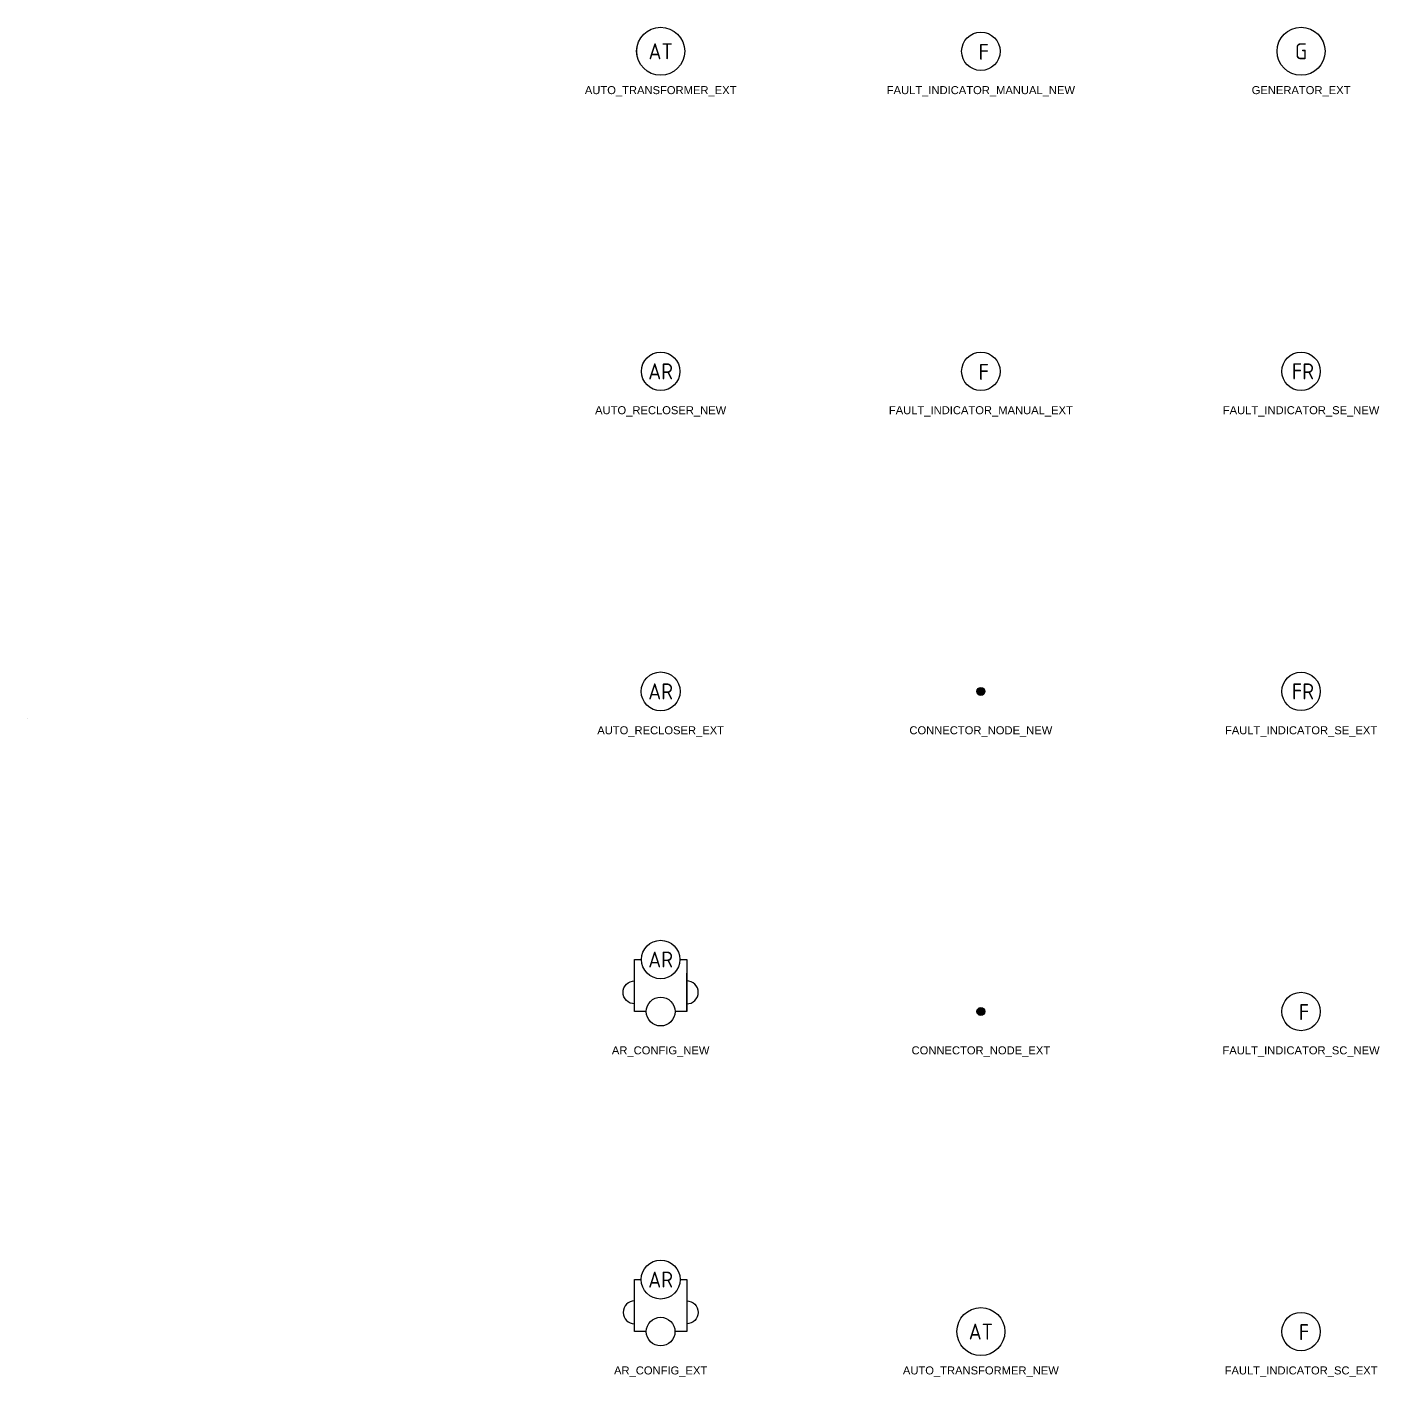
# Model space of a CAD drawing. Header units: metres. Extents: x -79 to 570, y -6 to 171.
# Drawn here: x -79.1 to 91.2, y -5.6 to 163 of the extents above; entities that cross this region are included whole.
import ezdxf
from ezdxf.enums import TextEntityAlignment as Align

# ---------------------------------------------------------------- set-up
doc = ezdxf.new("R2010")
doc.units = ezdxf.units.M
doc.set_wipeout_variables(frame=1)
doc.layers.get('0').update_dxf_attribs({"color": 6})
doc.layers.add('Equip_SP_HV_EXT', color=7, linetype='Continuous')
doc.layers.add('Equip_SP_HV_NEW', color=2, linetype='Continuous')
doc.styles.add('ARIAL', font='arial.ttf', dxfattribs={"height": 2})
doc.styles.add('iecISOCP', font='isocp.shx')
doc.styles.get("Standard").update_dxf_attribs({"font": 'arial.ttf'})
doc.styles.add('SWITCH_LABEL', font='arial.ttf', dxfattribs={"height": 2.5})

# ---------------------------------------------------------------- blocks, each defined once
blk = doc.blocks.new('AR_CONFIG_EXT')
for points in [[(-1.79, 0), (-3.25, 0), (-3.25, 6.5), (-2.43, 6.5)], [(2.43, 6.5), (3.25, 6.5), (3.25, 0), (1.79, 0)]]:
    blk.add_lwpolyline(points)
at = {"flags": 128}
for points in [[(-3.25, 3.84, 1), (-3.25, 0.96, 1)], [(3.25, 3.84, -1), (3.25, 0.96, -0.170677)]]:
    blk.add_lwpolyline(points, format="xyb", dxfattribs=at)
for centre, radius in [((0, 6.5), 2.43), ((0, 0), 1.79)]:
    blk.add_circle(centre, radius)
at = {"insert": (0, 6.5), "char_height": 2, "width": 3.6298, "attachment_point": 5}
blk.add_mtext('{\\Fisocp|c0;AR}', dxfattribs=at)
at = {"style": 'ARIAL', "flags": 8}
blk.add_attdef('ASSET_NUM2', text='', height=2.5, dxfattribs=at).set_placement((0, 9.41), align=Align.BOTTOM_CENTER)
blk.add_attdef('ASSET_NUM1', text='', height=2.5, dxfattribs=at).set_placement((-6.4, 2.34), align=Align.MIDDLE_RIGHT)
blk.add_attdef('ASSET_NUM3', text='', height=2.5, dxfattribs=at).set_placement((5.71, 2.38), align=Align.MIDDLE_LEFT)
at = {"flags": 1}
blk.add_attdef('Z', (-3.25, 0), '', height=0.2, dxfattribs=at)
at = {"style": 'ARIAL', "flags": 8}
blk.add_attdef('ASSET_NUM4', text='', height=2.5, dxfattribs=at).set_placement((0, -3.1), align=Align.TOP_CENTER)
blk = doc.blocks.new('AUTO_RECLOSER_EXT')
blk.add_wipeout([(0, 2.43), (-0.3, 2.41), (-0.6, 2.35), (-0.89, 2.26), (-1.17, 2.13), (-1.42, 1.96), (-1.66, 1.77), (-1.87, 1.55), (-2.05, 1.3), (-2.19, 1.04), (-2.31, 0.75), (-2.38, 0.46), (-2.42, 0.16), (-2.42, -0.15), (-2.38, -0.45), (-2.31, -0.75), (-2.2, -1.03), (-2.05, -1.3), (-1.87, -1.54), (-1.66, -1.77), (-1.43, -1.96), (-1.17, -2.12), (-0.9, -2.25), (-0.61, -2.35), (-0.31, -2.41), (0, -2.43), (0.3, -2.41), (0.6, -2.35), (0.89, -2.26), (1.17, -2.13), (1.42, -1.96), (1.66, -1.77), (1.87, -1.55), (2.05, -1.3), (2.19, -1.04), (2.31, -0.75), (2.38, -0.46), (2.42, -0.16), (2.42, 0.15), (2.38, 0.45), (2.31, 0.75), (2.2, 1.03), (2.05, 1.3), (1.87, 1.54), (1.66, 1.77), (1.43, 1.96), (1.17, 2.12), (0.9, 2.25), (0.61, 2.35), (0.31, 2.41)])
blk.add_circle((0, 0), 2.43)
at = {"insert": (0, 0), "char_height": 2, "width": 3.6298, "attachment_point": 5}
blk.add_mtext('{\\Fisocp|c0;AR}', dxfattribs=at)
at = {"style": 'SWITCH_LABEL'}
for tag, height, flags, p in [('ASSET_NUM', 2.5, 8, (2, 2)), ('STREET_CODE', 0.2, 9, (0, -0.2))]:
    blk.add_attdef(tag, text='', height=height, dxfattribs=dict(at, flags=flags)).set_placement(p, align=Align.MIDDLE_LEFT)
at = {"flags": 1}
blk.add_attdef('Z', (0, 0), '', height=0.2, dxfattribs=at)
at = {"flags": 9}
for tag, p in [('CONSTRUCTED_VOLTAGE', (0, -0.4)), ('OPERATING_VOLTAGE', (0, -0.8)), ('ORIENTATION', (0, -1)), ('OWNED_BY', (0, -1.2)), ('STATE', (0, -1.4)), ('NO_PHASES', (0, -0.6)), ('USAGE', (0, -1.6)), ('LEGEND', (0, -1.8)), ('STREETNAME', (0, -2.2)), ('SUBURB', (0, -2.4)), ('LOCATION', (0, -2)), ('NOTES', (0, -2.6))]:
    blk.add_attdef(tag, text='', height=0.2, dxfattribs=at).set_placement(p, align=Align.MIDDLE_LEFT)
blk = doc.blocks.new('AUTO_RECLOSER_NEW')
at = {"flags": 1}
blk.add_attdef('Z', text='', height=0.2, dxfattribs=at).set_placement((1.5, -3.4), align=Align.MIDDLE_LEFT)
blk.add_wipeout([(0, 2.4), (-0.3, 2.38), (-0.6, 2.32), (-0.88, 2.23), (-1.16, 2.1), (-1.41, 1.94), (-1.64, 1.75), (-1.85, 1.53), (-2.03, 1.29), (-2.17, 1.02), (-2.28, 0.74), (-2.36, 0.45), (-2.4, 0.15), (-2.4, -0.15), (-2.36, -0.45), (-2.28, -0.74), (-2.17, -1.02), (-2.03, -1.29), (-1.85, -1.53), (-1.64, -1.75), (-1.41, -1.94), (-1.16, -2.1), (-0.88, -2.23), (-0.6, -2.32), (-0.3, -2.38), (0, -2.4), (0.3, -2.38), (0.6, -2.32), (0.88, -2.23), (1.16, -2.1), (1.41, -1.94), (1.64, -1.75), (1.85, -1.53), (2.03, -1.29), (2.17, -1.02), (2.28, -0.74), (2.36, -0.45), (2.4, -0.15), (2.4, 0.15), (2.36, 0.45), (2.28, 0.74), (2.17, 1.02), (2.03, 1.29), (1.85, 1.53), (1.64, 1.75), (1.41, 1.94), (1.16, 2.1), (0.88, 2.23), (0.6, 2.32), (0.3, 2.38)])
blk.add_circle((0, 0), 2.4)
at = {"insert": (0, 0), "char_height": 2, "width": 3.6298, "attachment_point": 5}
blk.add_mtext('{\\Fisocp|c0;AR}', dxfattribs=at)
for tag, height, flags, p in [('ASSET_NUM', 3.5, 8, (2, 3.7)), ('STREET_CODE', 0.2, 9, (1.5, 0)), ('CONSTRUCTED_VOLTAGE', 0.2, 9, (1.5, -0.2)), ('OPERATING_VOLTAGE', 0.2, 9, (1.5, -0.6)), ('ORIENTATION', 0.2, 9, (1.5, -0.8)), ('OWNED_BY', 0.2, 9, (1.5, -1)), ('OPERATED_BY', 0.2, 9, (1.5, -1.2)), ('STATE', 0.2, 9, (1.5, -1.6)), ('NO_PHASES', 0.2, 9, (1.5, -0.4)), ('MAINTAINED_BY', 0.2, 9, (1.5, -1.4)), ('USAGE', 0.2, 9, (1.5, -1.8)), ('ACTUAL_STATUS', 0.2, 9, (1.5, -3.2)), ('SUBURB', 0.2, 9, (1.5, -2.2)), ('STREETNAME', 0.2, 9, (1.5, -2.4)), ('LEGEND', 0.2, 9, (1.5, -2)), ('LOCATION', 0.2, 9, (1.5, -2.6)), ('NOTES', 0.2, 9, (1.5, -2.8)), ('LABEL_ALIGNMENT', 0.2, 9, (1.5, -3))]:
    blk.add_attdef(tag, text='', height=height, dxfattribs=dict(flags=flags)).set_placement(p, align=Align.MIDDLE_LEFT)
blk = doc.blocks.new('AUTO_TRANSFORMER_EXT')
blk.add_wipeout([(0, 3), (-0.38, 2.98), (-0.75, 2.91), (-1.1, 2.79), (-1.45, 2.63), (-1.76, 2.43), (-2.05, 2.19), (-2.31, 1.91), (-2.53, 1.61), (-2.71, 1.28), (-2.85, 0.93), (-2.95, 0.56), (-2.99, 0.19), (-2.99, -0.19), (-2.95, -0.56), (-2.85, -0.93), (-2.71, -1.28), (-2.53, -1.61), (-2.31, -1.91), (-2.05, -2.19), (-1.76, -2.43), (-1.45, -2.63), (-1.1, -2.79), (-0.75, -2.91), (-0.38, -2.98), (0, -3), (0.38, -2.98), (0.75, -2.91), (1.1, -2.79), (1.45, -2.63), (1.76, -2.43), (2.05, -2.19), (2.31, -1.91), (2.53, -1.61), (2.71, -1.28), (2.85, -0.93), (2.95, -0.56), (2.99, -0.19), (2.99, 0.19), (2.95, 0.56), (2.85, 0.93), (2.71, 1.28), (2.53, 1.61), (2.31, 1.91), (2.05, 2.19), (1.76, 2.43), (1.45, 2.63), (1.1, 2.79), (0.75, 2.91), (0.38, 2.98)])
blk.add_circle((0, 0), 3)
at = {"insert": (0, 0), "char_height": 2, "width": 3.6298, "attachment_point": 5}
blk.add_mtext('{\\Fisocp|c0;AT}', dxfattribs=at)
at = {"style": 'SWITCH_LABEL'}
for tag, height, flags, p in [('ASSET_NUM', 2.5, 8, (2, 2)), ('STREET_CODE', 0.2, 9, (0, -0.2))]:
    blk.add_attdef(tag, text='', height=height, dxfattribs=dict(at, flags=flags)).set_placement(p, align=Align.MIDDLE_LEFT)
at = {"flags": 1}
blk.add_attdef('Z', (0, 0), '', height=0.2, dxfattribs=at)
at = {"flags": 9}
for tag, p in [('CONSTRUCTED_VOLTAGE', (0, -0.4)), ('OPERATING_VOLTAGE', (0, -0.8)), ('ORIENTATION', (0, -1)), ('OWNED_BY', (0, -1.2)), ('STATE', (0, -1.6)), ('NO_PHASES', (0, -0.6)), ('REGULATOR_TYPE', (0, -1.4)), ('USAGE', (0, -1.8)), ('STREETNAME', (0, -2.4)), ('SUBURB', (0, -2.6)), ('LEGEND', (0, -2)), ('LOCATION', (0, -2.2)), ('NOTES', (0, -2.8))]:
    blk.add_attdef(tag, text='', height=0.2, dxfattribs=at).set_placement(p, align=Align.MIDDLE_LEFT)
blk = doc.blocks.new('AUTO_TRANSFORMER_NEW')
blk.add_wipeout([(0, 3), (-0.38, 2.98), (-0.75, 2.91), (-1.1, 2.79), (-1.45, 2.63), (-1.76, 2.43), (-2.05, 2.19), (-2.31, 1.91), (-2.53, 1.61), (-2.71, 1.28), (-2.85, 0.93), (-2.95, 0.56), (-2.99, 0.19), (-2.99, -0.19), (-2.95, -0.56), (-2.85, -0.93), (-2.71, -1.28), (-2.53, -1.61), (-2.31, -1.91), (-2.05, -2.19), (-1.76, -2.43), (-1.45, -2.63), (-1.1, -2.79), (-0.75, -2.91), (-0.38, -2.98), (0, -3), (0.38, -2.98), (0.75, -2.91), (1.1, -2.79), (1.45, -2.63), (1.76, -2.43), (2.05, -2.19), (2.31, -1.91), (2.53, -1.61), (2.71, -1.28), (2.85, -0.93), (2.95, -0.56), (2.99, -0.19), (2.99, 0.19), (2.95, 0.56), (2.85, 0.93), (2.71, 1.28), (2.53, 1.61), (2.31, 1.91), (2.05, 2.19), (1.76, 2.43), (1.45, 2.63), (1.1, 2.79), (0.75, 2.91), (0.38, 2.98)])
blk.add_circle((0, 0), 3)
at = {"insert": (0, 0), "char_height": 2, "width": 3.6298, "attachment_point": 5}
blk.add_mtext('{\\Fisocp|c0;AT}', dxfattribs=at)
for tag, height, flags, p in [('ASSET_NUM', 2.5, 8, (2, 2)), ('STREET_CODE', 0.2, 9, (1.5, 0)), ('CONSTRUCTED_VOLTAGE', 0.2, 9, (1.5, -0.2)), ('OPERATING_VOLTAGE', 0.2, 9, (1.5, -0.6)), ('ORIENTATION', 0.2, 9, (1.5, -0.8)), ('OWNED_BY', 0.2, 9, (1.5, -1)), ('OPERATED_BY', 0.2, 9, (1.5, -1.2)), ('STATE', 0.2, 9, (1.5, -1.8)), ('NO_PHASES', 0.2, 9, (1.5, -0.4)), ('MAINTAINED_BY', 0.2, 9, (1.5, -1.4)), ('REGULATOR_TYPE', 0.2, 9, (1.5, -1.6)), ('SUBURB', 0.2, 9, (1.5, -2.4)), ('STREETNAME', 0.2, 9, (1.5, -2.6)), ('Z', 0.2, 1, (1.5, -3.4)), ('USAGE', 0.2, 9, (1.5, -2)), ('LEGEND', 0.2, 9, (1.5, -2.2)), ('LOCATION', 0.2, 9, (1.5, -2.8)), ('NOTES', 0.2, 9, (1.5, -3)), ('LABEL_ALIGNMENT', 0.2, 9, (1.5, -3.2))]:
    blk.add_attdef(tag, text='', height=height, dxfattribs=dict(flags=flags)).set_placement(p, align=Align.MIDDLE_LEFT)
blk = doc.blocks.new('CONNECTOR_NODE_EXT')
h = blk.add_hatch(color=256)
edge = h.paths.add_edge_path()
edge.add_arc((0, 0), 0.5, 0, 360)
blk.add_circle((0, 0), 0.5)
at = {"flags": 1}
blk.add_attdef('Z', (0, 0), '', height=0.2, dxfattribs=at)
at = {"flags": 9}
for tag, p in [('CONNECTOR_TYPE', (0, 0)), ('CONSTRUCTED_VOLTAGE', (0, -0.2)), ('OPERATING_VOLTAGE', (0, -0.6)), ('ORIENTATION', (0, -0.8)), ('SUBTYPE', (0, -1)), ('NO_PHASES', (0, -0.4)), ('USAGE', (0, -1.2)), ('NOTES', (0, -1.4))]:
    blk.add_attdef(tag, text='', height=0.2, dxfattribs=at).set_placement(p, align=Align.MIDDLE_LEFT)
blk = doc.blocks.new('CONNECTOR_NODE_NEW')
h = blk.add_hatch(color=256)
edge = h.paths.add_edge_path()
edge.add_arc((0, 0), 0.5, 0, 360)
blk.add_circle((0, 0), 0.5)
at = {"flags": 1}
blk.add_attdef('Z', (0, 0), '', height=0.2, dxfattribs=at)
at = {"flags": 9}
for tag, p in [('CONNECTOR_TYPE', (0, 0)), ('CONSTRUCTED_VOLTAGE', (0, -0.2)), ('OPERATING_VOLTAGE', (0, -0.6)), ('ORIENTATION', (0, -0.8)), ('SUBTYPE', (0, -1)), ('NO_PHASES', (0, -0.4)), ('USAGE', (0, -1.2)), ('NOTES', (0, -1.4))]:
    blk.add_attdef(tag, text='', height=0.2, dxfattribs=at).set_placement(p, align=Align.MIDDLE_LEFT)
blk = doc.blocks.new('FAULT_INDICATOR_MANUAL_EXT')
blk.add_circle((0, 0), 2.4)
at = {"insert": (-0.28, 0.92), "char_height": 2, "width": 1.2998, "attachment_point": 1, "style": 'iecISOCP'}
blk.add_mtext('F', dxfattribs=at)
for tag, height, flags, p in [('ASSET_NUM', 2.5, 8, (2, 2)), ('STREET_CODE', 0.2, 9, (1.5, 0)), ('CONSTRUCTED_VOLTAGE', 0.2, 9, (1.5, -0.2)), ('OPERATING_VOLTAGE', 0.2, 9, (1.5, -0.8)), ('ORIENTATION', 0.2, 9, (1.5, -1)), ('OWNED_BY', 0.2, 9, (1.5, -1.2)), ('STATE', 0.2, 9, (1.5, -1.4)), ('FLITE_NUMBER', 0.2, 9, (1.5, -0.4)), ('USAGE', 0.2, 9, (1.5, -1.6)), ('LEGEND', 0.2, 9, (1.5, -1.8)), ('INDICATOR_TYPE', 0.2, 9, (1.5, -0.6)), ('STREETNAME', 0.2, 9, (1.5, -2.2)), ('SUBURB', 0.2, 9, (1.5, -2.4)), ('Z', 0.2, 1, (1.5, -2.8)), ('LOCATION', 0.2, 9, (1.5, -2)), ('NOTES', 0.2, 9, (1.5, -2.6))]:
    blk.add_attdef(tag, text='', height=height, dxfattribs=dict(flags=flags)).set_placement(p, align=Align.MIDDLE_LEFT)
blk = doc.blocks.new('FAULT_INDICATOR_MANUAL_NEW')
blk.add_circle((0, 0), 2.4)
at = {"insert": (-0.28, 0.92), "char_height": 2, "width": 1.2998, "attachment_point": 1, "style": 'iecISOCP'}
blk.add_mtext('F', dxfattribs=at)
for tag, height, flags, p in [('ASSET_NUM', 2.5, 8, (2, 2)), ('STREET_CODE', 0.2, 9, (1.5, 0)), ('CONSTRUCTED_VOLTAGE', 0.2, 9, (1.5, -0.2)), ('OPERATING_VOLTAGE', 0.2, 9, (1.5, -0.8)), ('ORIENTATION', 0.2, 9, (1.5, -1)), ('OWNED_BY', 0.2, 9, (1.5, -1.2)), ('OPERATED_BY', 0.2, 9, (1.5, -1.4)), ('FLITE_NUMBER', 0.2, 9, (1.5, -0.4)), ('MAINTAINED_BY', 0.2, 9, (1.5, -1.6)), ('NUMBER_OF_PHASES', 0.2, 9, (1.5, -1.8)), ('INDICATOR_TYPE', 0.2, 9, (1.5, -0.6)), ('STATE', 0.2, 9, (1.5, -2)), ('SUBURB', 0.2, 9, (1.5, -2.6)), ('STREETNAME', 0.2, 9, (1.5, -2.8)), ('Z', 0.2, 1, (1.5, -3.4)), ('USAGE', 0.2, 9, (1.5, -2.2)), ('LEGEND', 0.2, 9, (1.5, -2.4)), ('LOCATION', 0.2, 9, (1.5, -3)), ('NOTES', 0.2, 9, (1.5, -3.2))]:
    blk.add_attdef(tag, text='', height=height, dxfattribs=dict(flags=flags)).set_placement(p, align=Align.MIDDLE_LEFT)
blk = doc.blocks.new('FAULT_INDICATOR_SC_EXT')
blk.add_circle((0, 0), 2.4)
at = {"insert": (-0.28, 0.92), "char_height": 2, "width": 1.2998, "attachment_point": 1, "style": 'iecISOCP'}
blk.add_mtext('F', dxfattribs=at)
at = {"style": 'SWITCH_LABEL'}
for tag, height, flags, p in [('ASSET_NUM', 2.5, 8, (2, 2)), ('STREET_CODE', 0.2, 9, (0, -0.2))]:
    blk.add_attdef(tag, text='', height=height, dxfattribs=dict(at, flags=flags)).set_placement(p, align=Align.MIDDLE_LEFT)
at = {"flags": 1}
blk.add_attdef('Z', (0, 0), '', height=0.2, dxfattribs=at)
at = {"flags": 9}
for tag, p in [('CONSTRUCTED_VOLTAGE', (0, -0.4)), ('OPERATING_VOLTAGE', (0, -1)), ('ORIENTATION', (0, -1.2)), ('OWNED_BY', (0, -1.4)), ('STATE', (0, -1.6)), ('FLITE_NUMBER', (0, -0.6)), ('USAGE', (0, -1.8)), ('INDICATOR_TYPE', (0, -0.8)), ('STREETNAME', (0, -2.4)), ('SUBURB', (0, -2.6)), ('LEGEND', (0, -2)), ('LOCATION', (0, -2.2)), ('NOTES', (0, -2.8))]:
    blk.add_attdef(tag, text='', height=0.2, dxfattribs=at).set_placement(p, align=Align.MIDDLE_LEFT)
blk = doc.blocks.new('FAULT_INDICATOR_SC_NEW')
blk.add_circle((0, 0), 2.4)
at = {"insert": (-0.28, 0.92), "char_height": 2, "width": 1.2998, "attachment_point": 1, "style": 'iecISOCP'}
blk.add_mtext('F', dxfattribs=at)
for tag, height, flags, p in [('ASSET_NUM', 2.5, 8, (2, 2)), ('STREET_CODE', 0.2, 9, (1.5, 0)), ('CONSTRUCTED_VOLTAGE', 0.2, 9, (1.5, -0.2)), ('OPERATING_VOLTAGE', 0.2, 9, (1.5, -0.8)), ('ORIENTATION', 0.2, 9, (1.5, -1)), ('OWNED_BY', 0.2, 9, (1.5, -1.2)), ('OPERATED_BY', 0.2, 9, (1.5, -1.4)), ('FLITE_NUMBER', 0.2, 9, (1.5, -0.4)), ('MAINTAINED_BY', 0.2, 9, (1.5, -1.6)), ('NUMBER_OF_PHASES', 0.2, 9, (1.5, -1.8)), ('INDICATOR_TYPE', 0.2, 9, (1.5, -0.6)), ('STATE', 0.2, 9, (1.5, -2)), ('SUBURB', 0.2, 9, (1.5, -2.6)), ('STREETNAME', 0.2, 9, (1.5, -2.8)), ('Z', 0.2, 1, (1.5, -3.4)), ('USAGE', 0.2, 9, (1.5, -2.2)), ('LEGEND', 0.2, 9, (1.5, -2.4)), ('LOCATION', 0.2, 9, (1.5, -3)), ('NOTES', 0.2, 9, (1.5, -3.2))]:
    blk.add_attdef(tag, text='', height=height, dxfattribs=dict(flags=flags)).set_placement(p, align=Align.MIDDLE_LEFT)
blk = doc.blocks.new('FAULT_INDICATOR_SE_EXT')
blk.add_circle((0, 0), 2.4)
at = {"insert": (-1.15, 1), "char_height": 2, "width": 2.7042, "attachment_point": 1, "style": 'iecISOCP'}
blk.add_mtext('FR', dxfattribs=at)
for tag, height, flags, p in [('ASSET_NUM', 2.5, 8, (2, 2)), ('STREET_CODE', 0.2, 9, (1.5, 0)), ('CONSTRUCTED_VOLTAGE', 0.2, 9, (1.5, -0.2)), ('OPERATING_VOLTAGE', 0.2, 9, (1.5, -0.8)), ('ORIENTATION', 0.2, 9, (1.5, -1)), ('OWNED_BY', 0.2, 9, (1.5, -1.2)), ('OPERATED_BY', 0.2, 9, (1.5, -1.4)), ('FLITE_NUMBER', 0.2, 9, (1.5, -0.4)), ('MAINTAINED_BY', 0.2, 9, (1.5, -1.6)), ('NUMBER_OF_PHASES', 0.2, 9, (1.5, -1.8)), ('INDICATOR_TYPE', 0.2, 9, (1.5, -0.6)), ('STATE', 0.2, 9, (1.5, -2)), ('STREETNAME', 0.2, 9, (1.5, -2.8)), ('SUBURB', 0.2, 9, (1.5, -3)), ('Z', 0.2, 1, (1.5, -3.4)), ('USAGE', 0.2, 9, (1.5, -2.2)), ('LEGEND', 0.2, 9, (1.5, -2.4)), ('LOCATION', 0.2, 9, (1.5, -2.6)), ('NOTES', 0.2, 9, (1.5, -3.2))]:
    blk.add_attdef(tag, text='', height=height, dxfattribs=dict(flags=flags)).set_placement(p, align=Align.MIDDLE_LEFT)
blk = doc.blocks.new('FAULT_INDICATOR_SE_NEW')
blk.add_circle((0, 0), 2.4)
at = {"insert": (-1.15, 1), "char_height": 2, "width": 2.7042, "attachment_point": 1, "style": 'iecISOCP'}
blk.add_mtext('FR', dxfattribs=at)
for tag, height, flags, p in [('ASSET_NUM', 2.5, 8, (2, 2)), ('STREET_CODE', 0.2, 9, (1.5, 0)), ('CONSTRUCTED_VOLTAGE', 0.2, 9, (1.5, -0.2)), ('OPERATING_VOLTAGE', 0.2, 9, (1.5, -0.8)), ('ORIENTATION', 0.2, 9, (1.5, -1)), ('OWNED_BY', 0.2, 9, (1.5, -1.2)), ('OPERATED_BY', 0.2, 9, (1.5, -1.4)), ('FLITE_NUMBER', 0.2, 9, (1.5, -0.4)), ('MAINTAINED_BY', 0.2, 9, (1.5, -1.6)), ('NUMBER_OF_PHASES', 0.2, 9, (1.5, -1.8)), ('INDICATOR_TYPE', 0.2, 9, (1.5, -0.6)), ('STATE', 0.2, 9, (1.5, -2)), ('SUBURB', 0.2, 9, (1.5, -2.6)), ('STREETNAME', 0.2, 9, (1.5, -2.8)), ('Z', 0.2, 1, (1.5, -3.4)), ('USAGE', 0.2, 9, (1.5, -2.2)), ('LEGEND', 0.2, 9, (1.5, -2.4)), ('LOCATION', 0.2, 9, (1.5, -3)), ('NOTES', 0.2, 9, (1.5, -3.2))]:
    blk.add_attdef(tag, text='', height=height, dxfattribs=dict(flags=flags)).set_placement(p, align=Align.MIDDLE_LEFT)
blk = doc.blocks.new('GENERATOR_EXT')
blk.add_wipeout([(0.01, 3), (-0.36, 2.98), (-0.73, 2.91), (-1.09, 2.79), (-1.44, 2.63), (-1.75, 2.43), (-2.05, 2.19), (-2.3, 1.92), (-2.53, 1.62), (-2.71, 1.29), (-2.85, 0.94), (-2.94, 0.57), (-2.99, 0.2), (-2.99, -0.18), (-2.95, -0.55), (-2.86, -0.92), (-2.72, -1.27), (-2.54, -1.6), (-2.32, -1.9), (-2.06, -2.18), (-1.77, -2.42), (-1.46, -2.62), (-1.12, -2.79), (-0.76, -2.9), (-0.39, -2.97), (-0.01, -3), (0.36, -2.98), (0.73, -2.91), (1.09, -2.79), (1.44, -2.63), (1.75, -2.43), (2.05, -2.19), (2.3, -1.92), (2.53, -1.62), (2.71, -1.29), (2.85, -0.94), (2.94, -0.57), (2.99, -0.2), (2.99, 0.18), (2.95, 0.55), (2.86, 0.92), (2.72, 1.27), (2.54, 1.6), (2.32, 1.9), (2.06, 2.18), (1.77, 2.42), (1.46, 2.62), (1.12, 2.79), (0.76, 2.9), (0.39, 2.97)])
blk.add_circle((0, 0), 3)
at = {"insert": (0, 0), "char_height": 2, "width": 1.1797, "attachment_point": 5, "style": 'iecISOCP'}
blk.add_mtext('G', dxfattribs=at)
at = {"style": 'SWITCH_LABEL'}
for tag, height, flags, p in [('ASSET_NUM', 2.5, 8, (2, 2)), ('STREET_CODE', 0.2, 9, (0, -0.2))]:
    blk.add_attdef(tag, text='', height=height, dxfattribs=dict(at, flags=flags)).set_placement(p, align=Align.MIDDLE_LEFT)
at = {"flags": 1}
blk.add_attdef('Z', (0, 0), '', height=0.2, dxfattribs=at)
at = {"flags": 9}
for tag, p in [('CONSTRUCTED_VOLTAGE', (0, -0.4)), ('OPERATING_VOLTAGE', (0, -0.8)), ('ORIENTATION', (0, -1)), ('OWNED_BY', (0, -1.2)), ('STATE', (0, -1.4)), ('NO_PHASES', (0, -0.6)), ('USAGE', (0, -1.6)), ('LEGEND', (0, -1.8)), ('STREETNAME', (0, -2)), ('SUBURB', (0, -2.2)), ('NOTES', (0, -2.4))]:
    blk.add_attdef(tag, text='', height=0.2, dxfattribs=at).set_placement(p, align=Align.MIDDLE_LEFT)
blk = doc.blocks.new('*U75')
for p, q in [((-6, -6.88), (-4.8, -6.88)), ((-1.2, -6.88), (0, -6.88))]:
    blk.add_line(p, q)
blk.add_circle((-3, -6.88), 1.8)
for tag, height, flags, p in [('ASSET_NUM', 3.5, 8, (2, 2)), ('STREET_CODE', 0.2, 9, (1.5, 0)), ('ACTUAL_STATUS', 0.2, 9, (1.5, -0.2)), ('CONSTRUCTED_VOLTAGE', 0.2, 9, (1.5, -0.4)), ('OPERATING_VOLTAGE', 0.2, 9, (1.5, -0.8)), ('ORIENTATION', 0.2, 9, (1.5, -1)), ('OWNED_BY', 0.2, 9, (1.5, -1.2)), ('STATE', 0.2, 9, (1.5, -1.4)), ('SWITCH_TYPE', 0.2, 9, (1.5, -1.6)), ('NO_PHASES', 0.2, 9, (1.5, -0.6)), ('USAGE', 0.2, 9, (1.5, -1.8)), ('SUBURB', 0.2, 9, (1.5, -2.2)), ('STREETNAME', 0.2, 9, (1.5, -2.4)), ('OPERATED_BY', 0.2, 9, (1.5, -3.2)), ('LEGEND', 0.2, 9, (1.5, -2)), ('LOCATION', 0.2, 9, (1.5, -2.6)), ('NOTES', 0.2, 9, (1.5, -2.8)), ('MAINTAINED_BY', 0.2, 9, (1.5, -3)), ('LABEL_ALIGNMENT', 0.2, 9, (1.5, -3.4)), ('Z', 0.2, 1, (1.5, -3.6))]:
    blk.add_attdef(tag, text='', height=height, dxfattribs=dict(flags=flags)).set_placement(p, align=Align.MIDDLE_LEFT)
blk = doc.blocks.new('*U73')
at = {"flags": 1}
blk.add_attdef('Z', text='', height=0.2, dxfattribs=at).set_placement((1.5, -3.4), align=Align.MIDDLE_LEFT)
blk.add_wipeout([(0, 2.4), (-0.3, 2.38), (-0.6, 2.32), (-0.88, 2.23), (-1.16, 2.1), (-1.41, 1.94), (-1.64, 1.75), (-1.85, 1.53), (-2.03, 1.29), (-2.17, 1.02), (-2.28, 0.74), (-2.36, 0.45), (-2.4, 0.15), (-2.4, -0.15), (-2.36, -0.45), (-2.28, -0.74), (-2.17, -1.02), (-2.03, -1.29), (-1.85, -1.53), (-1.64, -1.75), (-1.41, -1.94), (-1.16, -2.1), (-0.88, -2.23), (-0.6, -2.32), (-0.3, -2.38), (0, -2.4), (0.3, -2.38), (0.6, -2.32), (0.88, -2.23), (1.16, -2.1), (1.41, -1.94), (1.64, -1.75), (1.85, -1.53), (2.03, -1.29), (2.17, -1.02), (2.28, -0.74), (2.36, -0.45), (2.4, -0.15), (2.4, 0.15), (2.36, 0.45), (2.28, 0.74), (2.17, 1.02), (2.03, 1.29), (1.85, 1.53), (1.64, 1.75), (1.41, 1.94), (1.16, 2.1), (0.88, 2.23), (0.6, 2.32), (0.3, 2.38)])
blk.add_circle((0, 0), 2.4)
at = {"insert": (0, 0), "char_height": 2, "width": 3.6298, "attachment_point": 5}
blk.add_mtext('{\\Fisocp|c0;AR}', dxfattribs=at)
for tag, height, flags, p in [('ASSET_NUM', 3.5, 8, (2, 3.7)), ('STREET_CODE', 0.2, 9, (1.5, 0)), ('CONSTRUCTED_VOLTAGE', 0.2, 9, (1.5, -0.2)), ('OPERATING_VOLTAGE', 0.2, 9, (1.5, -0.6)), ('ORIENTATION', 0.2, 9, (1.5, -0.8)), ('OWNED_BY', 0.2, 9, (1.5, -1)), ('OPERATED_BY', 0.2, 9, (1.5, -1.2)), ('STATE', 0.2, 9, (1.5, -1.6)), ('NO_PHASES', 0.2, 9, (1.5, -0.4)), ('MAINTAINED_BY', 0.2, 9, (1.5, -1.4)), ('USAGE', 0.2, 9, (1.5, -1.8)), ('ACTUAL_STATUS', 0.2, 9, (1.5, -3.2)), ('SUBURB', 0.2, 9, (1.5, -2.2)), ('STREETNAME', 0.2, 9, (1.5, -2.4)), ('LEGEND', 0.2, 9, (1.5, -2)), ('LOCATION', 0.2, 9, (1.5, -2.6)), ('NOTES', 0.2, 9, (1.5, -2.8)), ('LABEL_ALIGNMENT', 0.2, 9, (1.5, -3))]:
    blk.add_attdef(tag, text='', height=height, dxfattribs=dict(flags=flags)).set_placement(p, align=Align.MIDDLE_LEFT)
blk = doc.blocks.new('HV_USL_CLOSED_NEW')
blk.add_line((2.4, 0), (-2.4, 0))
blk.add_lwpolyline([(1.44, 0, 0.414214), (0, 1.44, 0.414214), (-1.44, 0)], format="xyb")
for tag, height, flags, p in [('ASSET_NUM', 3.5, 8, (2, 2)), ('STREET_CODE', 0.2, 9, (1.5, 0)), ('ACTUAL_STATUS', 0.2, 9, (1.5, -0.2)), ('CONSTRUCTED_VOLTAGE', 0.2, 9, (1.5, -0.4)), ('OPERATING_VOLTAGE', 0.2, 9, (1.5, -0.8)), ('ORIENTATION', 0.2, 9, (1.5, -1)), ('OWNED_BY', 0.2, 9, (1.5, -1.2)), ('OPERATED_BY', 0.2, 9, (1.5, -1.4)), ('STATE', 0.2, 9, (1.5, -1.8)), ('NO_PHASES', 0.2, 9, (1.5, -0.6)), ('MAINTAINED_BY', 0.2, 9, (1.5, -1.6)), ('SWITCH_TYPE', 0.2, 9, (1.5, -2)), ('SUBURB', 0.2, 9, (1.5, -2.6)), ('STREETNAME', 0.2, 9, (1.5, -2.8)), ('USAGE', 0.2, 9, (1.5, -2.2)), ('LEGEND', 0.2, 9, (1.5, -2.4)), ('LOCATION', 0.2, 9, (1.5, -3)), ('NOTES', 0.2, 9, (1.5, -3.2)), ('LABEL_ALIGNMENT', 0.2, 9, (1.5, -3.4)), ('Z', 0.2, 1, (1.5, -3.6))]:
    blk.add_attdef(tag, text='', height=height, dxfattribs=dict(flags=flags)).set_placement(p, align=Align.MIDDLE_LEFT)
blk = doc.blocks.new('AR_CONFIG_NEW')
at = {"layer": 'Equip_SP_HV_NEW'}
for points in [[(-1.8, 0), (-3.25, 0), (-3.25, 6.5), (-2.4, 6.5)], [(2.4, 6.5), (3.25, 6.5), (3.25, 0), (1.8, 0)]]:
    blk.add_lwpolyline(points, dxfattribs=at)
at = {"color": 0, "linetype": 'ByBlock', "rotation": 180}
blk.add_blockref('*U75', (-3, -6.88), dxfattribs=at)
at = {"color": 0, "linetype": 'ByBlock'}
blk.add_blockref('*U73', (0, 6.5), dxfattribs=at)
at = {"xscale": -1, "rotation": 90}
blk.add_blockref('HV_USL_CLOSED_NEW', (-3.25, 2.4), dxfattribs=at)
at = {"rotation": 270}
blk.add_blockref('HV_USL_CLOSED_NEW', (3.25, 2.4), dxfattribs=at)

msp = doc.modelspace()

# ---------------------------------------------------------------- block references
for name, p in [('CONNECTOR_NODE_NEW', (40, 80)), ('CONNECTOR_NODE_EXT', (40, 40))]:
    msp.add_blockref(name, p)
at = {"xscale": 0.001, "yscale": 0.001, "zscale": 0.001}
msp.add_blockref('AUTO_RECLOSER_NEW', (-79.12, 76.63), dxfattribs=at)
at = {"layer": 'Equip_SP_HV_EXT'}
for name, p in [('AUTO_TRANSFORMER_EXT', (0, 160)), ('GENERATOR_EXT', (80, 160)), ('FAULT_INDICATOR_MANUAL_EXT', (40, 120)), ('AUTO_RECLOSER_EXT', (0, 80)), ('FAULT_INDICATOR_SE_EXT', (80, 80)), ('AR_CONFIG_EXT', (0, 0)), ('FAULT_INDICATOR_SC_EXT', (80, 0))]:
    msp.add_blockref(name, p, dxfattribs=at)
at = {"layer": 'Equip_SP_HV_NEW'}
for name, p in [('FAULT_INDICATOR_MANUAL_NEW', (40, 160)), ('AUTO_RECLOSER_NEW', (0, 120)), ('FAULT_INDICATOR_SE_NEW', (80, 120)), ('FAULT_INDICATOR_SC_NEW', (80, 40)), ('AUTO_TRANSFORMER_NEW', (40, 0))]:
    msp.add_blockref(name, p, dxfattribs=at)
at = {"layer": 'Equip_SP_HV_NEW', "xscale": 1.001000000000326, "yscale": 1.001000000000326, "zscale": 1.001000000000326}
msp.add_blockref('AR_CONFIG_NEW', (0, 39.99), dxfattribs=at)

# ---------------------------------------------------------------- texts
at = {"char_height": 1, "attachment_point": 5, "bg_fill": 3, "box_fill_scale": 1.2, "bg_fill_color": 256, "bg_fill_transparency": 0}
for s, insert, width in [('AUTO_TRANSFORMER_EXT', (0, 155), 20), ('FAULT_INDICATOR_MANUAL_NEW', (40, 155), 26), ('GENERATOR_EXT', (80, 155), 13), ('AUTO_RECLOSER_NEW', (0, 115), 17), ('FAULT_INDICATOR_MANUAL_EXT', (40, 115), 26), ('FAULT_INDICATOR_SE_NEW', (80, 115), 22), ('AUTO_RECLOSER_EXT', (0, 75), 17), ('CONNECTOR_NODE_NEW', (40, 75), 18), ('FAULT_INDICATOR_SE_EXT', (80, 75), 22), ('AR_CONFIG_NEW', (0, 35), 13), ('CONNECTOR_NODE_EXT', (40, 35), 18), ('FAULT_INDICATOR_SC_NEW', (80, 35), 22), ('AR_CONFIG_EXT', (0, -5), 13), ('AUTO_TRANSFORMER_NEW', (40, -5), 20), ('FAULT_INDICATOR_SC_EXT', (80, -5), 22)]:
    msp.add_mtext(s, dxfattribs=dict(at, insert=insert, width=width))

doc.saveas('drawing.dxf')
